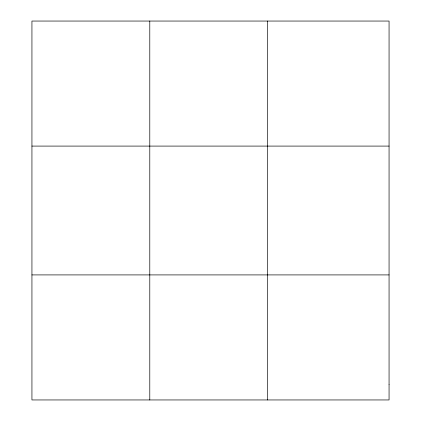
<?xml version="1.0" encoding="UTF-8"?>
<svg xmlns="http://www.w3.org/2000/svg" width="421" height="421" viewBox="0 0 421 421"><rect width="100%" height="100%" fill="white"/><g stroke="black" fill="none" stroke-linecap="round" stroke-linejoin="round"><path stroke-width="0.63" d="M149.787 21.05L149.787 399.95M267.64 21.05L267.64 399.95M31.938 146.087L389.062 146.087M31.938 274.913L389.062 274.913M389.062 384.32L389.062 399.95L31.938 399.95L31.938 21.05L389.062 21.05L389.062 384.32"/></g></svg>
